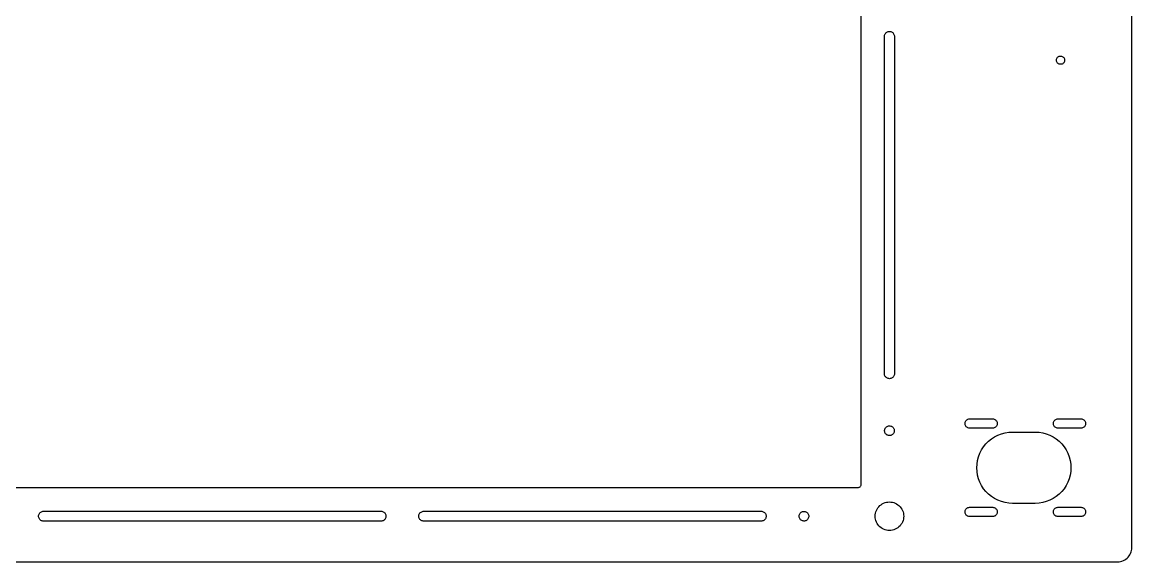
# Model space of a CAD drawing. Header units: metres. Extents: x -325 to 325, y -248 to 248.
# Drawn here: x -64.2 to 325, y -248.5 to -59.2 of the extents above; entities that cross this region are included whole.
import ezdxf

# ---------------------------------------------------------------- set-up
doc = ezdxf.new("R2010")
doc.units = ezdxf.units.M

msp = doc.modelspace()

# ---------------------------------------------------------------- linework, layer by layer
for p, q in [((325, -243.5), (325, 243.5)), ((230, 221.5), (230, -221.5)), ((238.25, -64.1667), (238.268, -63.9176)), ((238.25, -182.5), (238.25, -64.1667)), ((238.268, -63.9176), (238.321, -63.6736)), ((238.321, -63.6736), (238.408, -63.4397)), ((238.408, -63.4397), (238.528, -63.2205)), ((238.528, -63.2205), (238.677, -63.0207)), ((238.677, -63.0207), (238.854, -62.8441)), ((238.854, -62.8441), (239.054, -62.6945)), ((239.054, -62.6945), (239.273, -62.5748)), ((239.273, -62.5748), (239.507, -62.4875)), ((239.507, -62.4875), (239.751, -62.4345)), ((239.751, -62.4345), (240, -62.4167)), ((240, -62.4167), (240.249, -62.4345)), ((240.249, -62.4345), (240.493, -62.4875)), ((240.493, -62.4875), (240.727, -62.5748)), ((240.727, -62.5748), (240.946, -62.6945)), ((240.946, -62.6945), (241.146, -62.8441)), ((241.146, -62.8441), (241.323, -63.0207)), ((241.323, -63.0207), (241.472, -63.2205)), ((241.472, -63.2205), (241.592, -63.4397)), ((241.592, -63.4397), (241.679, -63.6736)), ((241.679, -63.6736), (241.732, -63.9176)), ((241.732, -63.9176), (241.75, -64.1667)), ((241.75, -64.1667), (241.75, -182.5)), ((298.555, -72.377), (298.597, -72.1346)), ((298.555, -72.623), (298.555, -72.377)), ((298.597, -72.8654), (298.555, -72.623)), ((298.597, -72.1346), (298.679, -71.9027)), ((298.679, -73.0973), (298.597, -72.8654)), ((298.679, -71.9027), (298.799, -71.688)), ((298.799, -73.312), (298.679, -73.0973)), ((298.799, -71.688), (298.953, -71.4967)), ((298.953, -73.5033), (298.799, -73.312)), ((298.953, -71.4967), (299.138, -71.3342)), ((299.138, -73.6658), (298.953, -73.5033)), ((299.138, -71.3342), (299.347, -71.2053)), ((299.347, -73.7947), (299.138, -73.6658)), ((299.347, -71.2053), (299.575, -71.1136)), ((299.575, -73.8864), (299.347, -73.7947)), ((299.575, -71.1136), (299.816, -71.0617)), ((299.816, -73.9382), (299.575, -73.8864)), ((299.816, -71.0617), (300.062, -71.0513)), ((300.062, -73.9487), (299.816, -73.9382)), ((300.062, -71.0513), (300.305, -71.0825)), ((300.305, -73.9174), (300.062, -73.9487)), ((300.305, -71.0825), (300.541, -71.1546)), ((300.541, -73.8454), (300.305, -73.9174)), ((300.541, -71.1546), (300.76, -71.2653)), ((300.76, -73.7347), (300.541, -73.8454)), ((300.76, -71.2653), (300.958, -71.4115)), ((300.958, -73.5885), (300.76, -73.7347)), ((300.958, -71.4115), (301.128, -71.5891)), ((301.128, -73.4109), (300.958, -73.5885)), ((301.128, -71.5891), (301.266, -71.7928)), ((301.266, -73.2072), (301.128, -73.4109)), ((301.266, -71.7928), (301.367, -72.0169)), ((301.367, -72.983), (301.266, -73.2072)), ((301.367, -72.0169), (301.429, -72.2549)), ((301.429, -72.745), (301.367, -72.983)), ((301.429, -72.2549), (301.45, -72.5)), ((301.45, -72.5), (301.429, -72.745)), ((238.268, -182.749), (238.25, -182.5)), ((238.321, -182.993), (238.268, -182.749)), ((241.732, -182.749), (241.679, -182.993)), ((241.75, -182.5), (241.732, -182.749)), ((238.408, -183.227), (238.321, -182.993)), ((238.528, -183.446), (238.408, -183.227)), ((238.677, -183.646), (238.528, -183.446)), ((238.854, -183.823), (238.677, -183.646)), ((239.054, -183.972), (238.854, -183.823)), ((239.273, -184.092), (239.054, -183.972)), ((239.507, -184.179), (239.273, -184.092)), ((239.751, -184.232), (239.507, -184.179)), ((240, -184.25), (239.751, -184.232)), ((240.249, -184.232), (240, -184.25)), ((240.493, -184.179), (240.249, -184.232)), ((240.727, -184.092), (240.493, -184.179)), ((240.946, -183.972), (240.727, -184.092)), ((241.146, -183.823), (240.946, -183.972)), ((241.323, -183.646), (241.146, -183.823)), ((241.472, -183.446), (241.323, -183.646)), ((241.592, -183.227), (241.472, -183.446)), ((241.679, -182.993), (241.592, -183.227)), ((267.325, -198.571), (267.547, -198.464)), ((267.547, -198.464), (267.783, -198.391)), ((267.783, -198.391), (268.027, -198.355)), ((268.027, -198.355), (276.273, -198.355)), ((276.273, -198.355), (276.517, -198.391)), ((276.517, -198.391), (276.753, -198.464)), ((276.753, -198.464), (276.975, -198.571)), ((298.325, -198.571), (298.547, -198.464)), ((298.547, -198.464), (298.783, -198.391)), ((298.783, -198.391), (299.027, -198.355)), ((299.027, -198.355), (307.273, -198.355)), ((307.273, -198.355), (307.517, -198.391)), ((307.517, -198.391), (307.753, -198.464)), ((307.753, -198.464), (307.975, -198.571)), ((238.305, -202.376), (238.341, -202.13)), ((238.341, -202.13), (238.412, -201.893)), ((238.412, -201.893), (238.518, -201.668)), ((238.518, -201.668), (238.654, -201.461)), ((238.654, -201.461), (238.82, -201.276)), ((238.82, -201.276), (239.011, -201.117)), ((239.011, -201.117), (239.223, -200.988)), ((239.223, -200.988), (239.451, -200.891)), ((239.451, -200.891), (239.691, -200.828)), ((239.691, -200.828), (239.938, -200.801)), ((239.938, -200.801), (240.186, -200.81)), ((240.186, -200.81), (240.43, -200.855)), ((240.43, -200.855), (240.665, -200.935)), ((240.665, -200.935), (240.886, -201.049)), ((240.886, -201.049), (241.087, -201.193)), ((241.087, -201.193), (241.266, -201.366)), ((241.266, -201.366), (241.418, -201.562)), ((241.418, -201.562), (241.539, -201.778)), ((241.539, -201.778), (241.628, -202.01)), ((241.628, -202.01), (241.682, -202.252)), ((241.682, -202.252), (241.7, -202.5)), ((266.5, -200), (266.518, -199.754)), ((266.518, -200.246), (266.5, -200)), ((266.518, -199.754), (266.573, -199.514)), ((266.573, -200.486), (266.518, -200.246)), ((266.573, -199.514), (266.663, -199.284)), ((266.663, -200.716), (266.573, -200.486)), ((266.663, -199.284), (266.787, -199.071)), ((266.787, -200.929), (266.663, -200.716)), ((266.787, -199.071), (266.94, -198.878)), ((266.94, -201.122), (266.787, -200.929)), ((266.94, -198.878), (267.121, -198.71)), ((267.121, -201.29), (266.94, -201.122)), ((267.121, -198.71), (267.325, -198.571)), ((267.325, -201.429), (267.121, -201.29)), ((267.547, -201.536), (267.325, -201.429)), ((267.783, -201.609), (267.547, -201.536)), ((268.027, -201.645), (267.783, -201.609)), ((276.273, -201.645), (268.027, -201.645)), ((276.517, -201.609), (276.273, -201.645)), ((276.753, -201.536), (276.517, -201.609)), ((276.975, -201.429), (276.753, -201.536)), ((276.975, -198.571), (277.179, -198.71)), ((277.179, -201.29), (276.975, -201.429)), ((277.179, -198.71), (277.36, -198.878)), ((277.36, -201.122), (277.179, -201.29)), ((277.36, -198.878), (277.513, -199.071)), ((277.513, -200.929), (277.36, -201.122)), ((277.513, -199.071), (277.637, -199.284)), ((277.637, -200.716), (277.513, -200.929)), ((277.637, -199.284), (277.727, -199.514)), ((277.727, -200.486), (277.637, -200.716)), ((277.727, -199.514), (277.782, -199.754)), ((277.782, -200.246), (277.727, -200.486)), ((277.782, -199.754), (277.8, -200)), ((277.8, -200), (277.782, -200.246)), ((297.5, -200), (297.518, -199.754)), ((297.518, -200.246), (297.5, -200)), ((297.518, -199.754), (297.573, -199.514)), ((297.573, -200.486), (297.518, -200.246)), ((297.573, -199.514), (297.663, -199.284)), ((297.663, -200.716), (297.573, -200.486)), ((297.663, -199.284), (297.787, -199.071)), ((297.787, -200.929), (297.663, -200.716)), ((297.787, -199.071), (297.94, -198.878)), ((297.94, -201.122), (297.787, -200.929)), ((297.94, -198.878), (298.121, -198.71)), ((298.121, -201.29), (297.94, -201.122)), ((298.121, -198.71), (298.325, -198.571)), ((298.325, -201.429), (298.121, -201.29)), ((298.547, -201.536), (298.325, -201.429)), ((298.783, -201.609), (298.547, -201.536)), ((299.027, -201.645), (298.783, -201.609)), ((307.273, -201.645), (299.027, -201.645)), ((307.517, -201.609), (307.273, -201.645)), ((307.753, -201.536), (307.517, -201.609)), ((307.975, -201.429), (307.753, -201.536)), ((307.975, -198.571), (308.179, -198.71)), ((308.179, -201.29), (307.975, -201.429)), ((308.179, -198.71), (308.36, -198.878)), ((308.36, -201.122), (308.179, -201.29)), ((308.36, -198.878), (308.513, -199.071)), ((308.513, -200.929), (308.36, -201.122)), ((308.513, -199.071), (308.637, -199.284)), ((308.637, -200.716), (308.513, -200.929)), ((308.637, -199.284), (308.727, -199.514)), ((308.727, -200.486), (308.637, -200.716)), ((308.727, -199.514), (308.782, -199.754)), ((308.782, -200.246), (308.727, -200.486)), ((308.782, -199.754), (308.8, -200)), ((308.8, -200), (308.782, -200.246)), ((238.305, -202.624), (238.305, -202.376)), ((238.341, -202.87), (238.305, -202.624)), ((238.412, -203.107), (238.341, -202.87)), ((238.518, -203.332), (238.412, -203.107)), ((238.654, -203.539), (238.518, -203.332)), ((238.82, -203.724), (238.654, -203.539)), ((239.011, -203.883), (238.82, -203.724)), ((239.223, -204.012), (239.011, -203.883)), ((239.451, -204.109), (239.223, -204.012)), ((239.691, -204.172), (239.451, -204.109)), ((239.938, -204.199), (239.691, -204.172)), ((240.186, -204.19), (239.938, -204.199)), ((240.43, -204.145), (240.186, -204.19)), ((240.665, -204.065), (240.43, -204.145)), ((240.886, -203.951), (240.665, -204.065)), ((241.087, -203.807), (240.886, -203.951)), ((241.266, -203.634), (241.087, -203.807)), ((241.418, -203.438), (241.266, -203.634)), ((241.539, -203.222), (241.418, -203.438)), ((241.628, -202.99), (241.539, -203.222)), ((241.682, -202.748), (241.628, -202.99)), ((241.7, -202.5), (241.682, -202.748)), ((273.861, -207.136), (274.786, -206.211)), ((274.786, -206.211), (275.803, -205.387)), ((275.803, -205.387), (276.9, -204.675)), ((276.9, -204.675), (278.066, -204.081)), ((278.066, -204.081), (279.287, -203.612)), ((279.287, -203.612), (280.551, -203.273)), ((280.551, -203.273), (281.843, -203.068)), ((281.843, -203.068), (283.15, -203)), ((283.15, -203), (291.15, -203)), ((291.15, -203), (292.457, -203.068)), ((292.457, -203.068), (293.749, -203.273)), ((293.749, -203.273), (295.013, -203.612)), ((295.013, -203.612), (296.234, -204.081)), ((296.234, -204.081), (297.4, -204.675)), ((297.4, -204.675), (298.497, -205.387)), ((298.497, -205.387), (299.514, -206.211)), ((299.514, -206.211), (300.439, -207.136)), ((271.731, -210.416), (272.325, -209.25)), ((272.325, -209.25), (273.037, -208.153)), ((273.037, -208.153), (273.861, -207.136)), ((300.439, -207.136), (301.263, -208.153)), ((301.263, -208.153), (301.975, -209.25)), ((301.975, -209.25), (302.569, -210.416)), ((270.718, -214.193), (270.923, -212.901)), ((270.923, -212.901), (271.262, -211.637)), ((271.262, -211.637), (271.731, -210.416)), ((302.569, -210.416), (303.038, -211.637)), ((303.038, -211.637), (303.377, -212.901)), ((303.377, -212.901), (303.582, -214.193)), ((270.65, -215.5), (270.718, -214.193)), ((270.718, -216.807), (270.65, -215.5)), ((270.923, -218.099), (270.718, -216.807)), ((303.582, -216.807), (303.377, -218.099)), ((303.582, -214.193), (303.65, -215.5)), ((303.65, -215.5), (303.582, -216.807)), ((229.975, -221.723), (229.901, -221.934)), ((230, -221.5), (229.975, -221.723)), ((271.262, -219.363), (270.923, -218.099)), ((271.731, -220.584), (271.262, -219.363)), ((272.325, -221.75), (271.731, -220.584)), ((273.037, -222.847), (272.325, -221.75)), ((301.975, -221.75), (301.263, -222.847)), ((302.569, -220.584), (301.975, -221.75)), ((303.038, -219.363), (302.569, -220.584)), ((303.377, -218.099), (303.038, -219.363)), ((229, -222.5), (-229, -222.5)), ((229.223, -222.475), (229, -222.5)), ((229.434, -222.401), (229.223, -222.475)), ((229.623, -222.282), (229.434, -222.401)), ((229.782, -222.123), (229.623, -222.282)), ((229.901, -221.934), (229.782, -222.123)), ((273.861, -223.864), (273.037, -222.847)), ((274.786, -224.789), (273.861, -223.864)), ((275.803, -225.613), (274.786, -224.789)), ((276.9, -226.325), (275.803, -225.613)), ((298.497, -225.613), (297.4, -226.325)), ((299.514, -224.789), (298.497, -225.613)), ((300.439, -223.864), (299.514, -224.789)), ((301.263, -222.847), (300.439, -223.864)), ((235.67, -230), (235.955, -229.561)), ((235.955, -229.561), (236.284, -229.154)), ((236.284, -229.154), (236.654, -228.784)), ((236.654, -228.784), (237.061, -228.455)), ((237.061, -228.455), (237.5, -228.17)), ((237.5, -228.17), (237.966, -227.932)), ((237.966, -227.932), (238.455, -227.745)), ((238.455, -227.745), (238.96, -227.609)), ((238.96, -227.609), (239.477, -227.527)), ((239.477, -227.527), (240, -227.5)), ((240, -227.5), (240.523, -227.527)), ((240.523, -227.527), (241.04, -227.609)), ((241.04, -227.609), (241.545, -227.745)), ((241.545, -227.745), (242.034, -227.932)), ((242.034, -227.932), (242.5, -228.17)), ((242.5, -228.17), (242.939, -228.455)), ((242.939, -228.455), (243.346, -228.784)), ((243.346, -228.784), (243.716, -229.154)), ((243.716, -229.154), (244.045, -229.561)), ((244.045, -229.561), (244.33, -230)), ((267.121, -229.71), (267.325, -229.571)), ((267.325, -229.571), (267.547, -229.464)), ((267.547, -229.464), (267.783, -229.391)), ((267.783, -229.391), (268.027, -229.355)), ((268.027, -229.355), (276.273, -229.355)), ((276.273, -229.355), (276.517, -229.391)), ((276.517, -229.391), (276.753, -229.464)), ((276.753, -229.464), (276.975, -229.571)), ((278.066, -226.919), (276.9, -226.325)), ((276.975, -229.571), (277.179, -229.71)), ((279.287, -227.388), (278.066, -226.919)), ((280.551, -227.727), (279.287, -227.388)), ((281.843, -227.932), (280.551, -227.727)), ((283.15, -228), (281.843, -227.932)), ((291.15, -228), (283.15, -228)), ((292.457, -227.932), (291.15, -228)), ((293.749, -227.727), (292.457, -227.932)), ((295.013, -227.388), (293.749, -227.727)), ((296.234, -226.919), (295.013, -227.388)), ((297.4, -226.325), (296.234, -226.919)), ((298.121, -229.71), (298.325, -229.571)), ((298.325, -229.571), (298.547, -229.464)), ((298.547, -229.464), (298.783, -229.391)), ((298.783, -229.391), (299.027, -229.355)), ((299.027, -229.355), (307.273, -229.355)), ((307.273, -229.355), (307.517, -229.391)), ((307.517, -229.391), (307.753, -229.464)), ((307.753, -229.464), (307.975, -229.571)), ((307.975, -229.571), (308.179, -229.71)), ((-58.4167, -232.5), (-58.3988, -232.251)), ((-58.3988, -232.749), (-58.4167, -232.5)), ((-58.3988, -232.251), (-58.3458, -232.007)), ((-58.3458, -232.993), (-58.3988, -232.749)), ((-58.3458, -232.007), (-58.2585, -231.773)), ((-58.2585, -233.227), (-58.3458, -232.993)), ((-58.2585, -231.773), (-58.1389, -231.554)), ((-58.1389, -233.446), (-58.2585, -233.227)), ((-58.1389, -231.554), (-57.9892, -231.354)), ((-57.9892, -233.646), (-58.1389, -233.446)), ((-57.9892, -231.354), (-57.8127, -231.177)), ((-57.8127, -231.177), (-57.6128, -231.028)), ((-57.6128, -231.028), (-57.3936, -230.908)), ((-57.3936, -230.908), (-57.1597, -230.821)), ((-57.1597, -230.821), (-56.9157, -230.768)), ((-56.9157, -230.768), (-56.6667, -230.75)), ((-56.6667, -230.75), (61.6667, -230.75)), ((61.6667, -230.75), (61.9157, -230.768)), ((61.9157, -230.768), (62.1597, -230.821)), ((62.1597, -230.821), (62.3936, -230.908)), ((62.3936, -230.908), (62.6128, -231.028)), ((62.6128, -231.028), (62.8127, -231.177)), ((62.8127, -231.177), (62.9892, -231.354)), ((62.9892, -231.354), (63.1389, -231.554)), ((63.1389, -233.446), (62.9892, -233.646)), ((63.1389, -231.554), (63.2585, -231.773)), ((63.2585, -233.227), (63.1389, -233.446)), ((63.2585, -231.773), (63.3458, -232.007)), ((63.3458, -232.993), (63.2585, -233.227)), ((63.3458, -232.007), (63.3988, -232.251)), ((63.3988, -232.749), (63.3458, -232.993)), ((63.3988, -232.251), (63.4167, -232.5)), ((63.4167, -232.5), (63.3988, -232.749)), ((74.9167, -232.5), (74.9345, -232.251)), ((74.9345, -232.749), (74.9167, -232.5)), ((74.9345, -232.251), (74.9875, -232.007)), ((74.9875, -232.993), (74.9345, -232.749)), ((74.9875, -232.007), (75.0748, -231.773)), ((75.0748, -233.227), (74.9875, -232.993)), ((75.0748, -231.773), (75.1945, -231.554)), ((75.1945, -233.446), (75.0748, -233.227)), ((75.1945, -231.554), (75.3441, -231.354)), ((75.3441, -233.646), (75.1945, -233.446)), ((75.3441, -231.354), (75.5207, -231.177)), ((75.5207, -231.177), (75.7205, -231.028)), ((75.7205, -231.028), (75.9397, -230.908)), ((75.9397, -230.908), (76.1736, -230.821)), ((76.1736, -230.821), (76.4176, -230.768)), ((76.4176, -230.768), (76.6667, -230.75)), ((76.6667, -230.75), (195, -230.75)), ((195, -230.75), (195.249, -230.768)), ((195.249, -230.768), (195.493, -230.821)), ((195.493, -230.821), (195.727, -230.908)), ((195.727, -230.908), (195.946, -231.028)), ((195.946, -231.028), (196.146, -231.177)), ((196.146, -231.177), (196.323, -231.354)), ((196.323, -231.354), (196.472, -231.554)), ((196.472, -233.446), (196.323, -233.646)), ((196.472, -231.554), (196.592, -231.773)), ((196.592, -233.227), (196.472, -233.446)), ((196.592, -231.773), (196.679, -232.007)), ((196.679, -232.993), (196.592, -233.227)), ((196.679, -232.007), (196.732, -232.251)), ((196.732, -232.749), (196.679, -232.993)), ((196.732, -232.251), (196.75, -232.5)), ((196.75, -232.5), (196.732, -232.749)), ((208.305, -232.376), (208.341, -232.13)), ((208.305, -232.624), (208.305, -232.376)), ((208.341, -232.87), (208.305, -232.624)), ((208.341, -232.13), (208.412, -231.893)), ((208.412, -233.107), (208.341, -232.87)), ((208.412, -231.893), (208.518, -231.668)), ((208.518, -233.332), (208.412, -233.107)), ((208.518, -231.668), (208.654, -231.461)), ((208.654, -233.539), (208.518, -233.332)), ((208.654, -231.461), (208.82, -231.276)), ((208.82, -231.276), (209.011, -231.117)), ((209.011, -231.117), (209.223, -230.988)), ((209.223, -230.988), (209.451, -230.891)), ((209.451, -230.891), (209.691, -230.828)), ((209.691, -230.828), (209.938, -230.801)), ((209.938, -230.801), (210.186, -230.81)), ((210.186, -230.81), (210.43, -230.855)), ((210.43, -230.855), (210.665, -230.935)), ((210.665, -230.935), (210.886, -231.049)), ((210.886, -231.049), (211.087, -231.193)), ((211.087, -231.193), (211.266, -231.366)), ((211.266, -231.366), (211.418, -231.562)), ((211.418, -233.438), (211.266, -233.634)), ((211.418, -231.562), (211.539, -231.778)), ((211.539, -233.222), (211.418, -233.438)), ((211.539, -231.778), (211.628, -232.01)), ((211.628, -232.99), (211.539, -233.222)), ((211.628, -232.01), (211.682, -232.252)), ((211.682, -232.748), (211.628, -232.99)), ((211.682, -232.252), (211.7, -232.5)), ((211.7, -232.5), (211.682, -232.748)), ((235, -232.5), (235.027, -231.977)), ((235.027, -233.023), (235, -232.5)), ((235.027, -231.977), (235.109, -231.46)), ((235.109, -233.54), (235.027, -233.023)), ((235.109, -231.46), (235.245, -230.955)), ((235.245, -230.955), (235.432, -230.466)), ((235.432, -230.466), (235.67, -230)), ((244.33, -230), (244.568, -230.466)), ((244.568, -230.466), (244.755, -230.955)), ((244.755, -230.955), (244.891, -231.46)), ((244.891, -231.46), (244.973, -231.977)), ((244.973, -233.023), (244.891, -233.54)), ((244.973, -231.977), (245, -232.5)), ((245, -232.5), (244.973, -233.023)), ((266.5, -231), (266.518, -230.754)), ((266.518, -231.246), (266.5, -231)), ((266.518, -230.754), (266.573, -230.514)), ((266.573, -231.486), (266.518, -231.246)), ((266.573, -230.514), (266.663, -230.284)), ((266.663, -231.716), (266.573, -231.486)), ((266.663, -230.284), (266.787, -230.071)), ((266.787, -231.929), (266.663, -231.716)), ((266.787, -230.071), (266.94, -229.878)), ((266.94, -232.122), (266.787, -231.929)), ((266.94, -229.878), (267.121, -229.71)), ((267.121, -232.29), (266.94, -232.122)), ((267.325, -232.429), (267.121, -232.29)), ((267.547, -232.536), (267.325, -232.429)), ((267.783, -232.609), (267.547, -232.536)), ((268.027, -232.645), (267.783, -232.609)), ((276.273, -232.645), (268.027, -232.645)), ((276.517, -232.609), (276.273, -232.645)), ((276.753, -232.536), (276.517, -232.609)), ((276.975, -232.429), (276.753, -232.536)), ((277.179, -232.29), (276.975, -232.429)), ((277.179, -229.71), (277.36, -229.878)), ((277.36, -232.122), (277.179, -232.29)), ((277.36, -229.878), (277.513, -230.071)), ((277.513, -231.929), (277.36, -232.122)), ((277.513, -230.071), (277.637, -230.284)), ((277.637, -231.716), (277.513, -231.929)), ((277.637, -230.284), (277.727, -230.514)), ((277.727, -231.486), (277.637, -231.716)), ((277.727, -230.514), (277.782, -230.754)), ((277.782, -231.246), (277.727, -231.486)), ((277.782, -230.754), (277.8, -231)), ((277.8, -231), (277.782, -231.246)), ((297.5, -231), (297.518, -230.754)), ((297.518, -231.246), (297.5, -231)), ((297.518, -230.754), (297.573, -230.514)), ((297.573, -231.486), (297.518, -231.246)), ((297.573, -230.514), (297.663, -230.284)), ((297.663, -231.716), (297.573, -231.486)), ((297.663, -230.284), (297.787, -230.071)), ((297.787, -231.929), (297.663, -231.716)), ((297.787, -230.071), (297.94, -229.878)), ((297.94, -232.122), (297.787, -231.929)), ((297.94, -229.878), (298.121, -229.71)), ((298.121, -232.29), (297.94, -232.122)), ((298.325, -232.429), (298.121, -232.29)), ((298.547, -232.536), (298.325, -232.429)), ((298.783, -232.609), (298.547, -232.536)), ((299.027, -232.645), (298.783, -232.609)), ((307.273, -232.645), (299.027, -232.645)), ((307.517, -232.609), (307.273, -232.645)), ((307.753, -232.536), (307.517, -232.609)), ((307.975, -232.429), (307.753, -232.536)), ((308.179, -232.29), (307.975, -232.429)), ((308.179, -229.71), (308.36, -229.878)), ((308.36, -232.122), (308.179, -232.29)), ((308.36, -229.878), (308.513, -230.071)), ((308.513, -231.929), (308.36, -232.122)), ((308.513, -230.071), (308.637, -230.284)), ((308.637, -231.716), (308.513, -231.929)), ((308.637, -230.284), (308.727, -230.514)), ((308.727, -231.486), (308.637, -231.716)), ((308.727, -230.514), (308.782, -230.754)), ((308.782, -231.246), (308.727, -231.486)), ((308.782, -230.754), (308.8, -231)), ((308.8, -231), (308.782, -231.246)), ((-57.8127, -233.823), (-57.9892, -233.646)), ((-57.6128, -233.972), (-57.8127, -233.823)), ((-57.3936, -234.092), (-57.6128, -233.972)), ((-57.1597, -234.179), (-57.3936, -234.092)), ((-56.9157, -234.232), (-57.1597, -234.179)), ((-56.6667, -234.25), (-56.9157, -234.232)), ((61.6667, -234.25), (-56.6667, -234.25)), ((61.9157, -234.232), (61.6667, -234.25)), ((62.1597, -234.179), (61.9157, -234.232)), ((62.3936, -234.092), (62.1597, -234.179)), ((62.6128, -233.972), (62.3936, -234.092)), ((62.8127, -233.823), (62.6128, -233.972)), ((62.9892, -233.646), (62.8127, -233.823)), ((75.5207, -233.823), (75.3441, -233.646)), ((75.7205, -233.972), (75.5207, -233.823)), ((75.9397, -234.092), (75.7205, -233.972)), ((76.1736, -234.179), (75.9397, -234.092)), ((76.4176, -234.232), (76.1736, -234.179)), ((76.6667, -234.25), (76.4176, -234.232)), ((195, -234.25), (76.6667, -234.25)), ((195.249, -234.232), (195, -234.25)), ((195.493, -234.179), (195.249, -234.232)), ((195.727, -234.092), (195.493, -234.179)), ((195.946, -233.972), (195.727, -234.092)), ((196.146, -233.823), (195.946, -233.972)), ((196.323, -233.646), (196.146, -233.823)), ((208.82, -233.724), (208.654, -233.539)), ((209.011, -233.883), (208.82, -233.724)), ((209.223, -234.012), (209.011, -233.883)), ((209.451, -234.109), (209.223, -234.012)), ((209.691, -234.172), (209.451, -234.109)), ((209.938, -234.199), (209.691, -234.172)), ((210.186, -234.19), (209.938, -234.199)), ((210.43, -234.145), (210.186, -234.19)), ((210.665, -234.065), (210.43, -234.145)), ((210.886, -233.951), (210.665, -234.065)), ((211.087, -233.807), (210.886, -233.951)), ((211.266, -233.634), (211.087, -233.807)), ((235.245, -234.045), (235.109, -233.54)), ((235.432, -234.534), (235.245, -234.045)), ((235.67, -235), (235.432, -234.534)), ((235.955, -235.439), (235.67, -235)), ((236.284, -235.846), (235.955, -235.439)), ((236.654, -236.216), (236.284, -235.846)), ((237.061, -236.545), (236.654, -236.216)), ((237.5, -236.83), (237.061, -236.545)), ((237.966, -237.068), (237.5, -236.83)), ((238.455, -237.255), (237.966, -237.068)), ((238.96, -237.391), (238.455, -237.255)), ((239.477, -237.473), (238.96, -237.391)), ((241.04, -237.391), (240.523, -237.473)), ((241.545, -237.255), (241.04, -237.391)), ((242.034, -237.068), (241.545, -237.255)), ((242.5, -236.83), (242.034, -237.068)), ((242.939, -236.545), (242.5, -236.83)), ((243.346, -236.216), (242.939, -236.545)), ((243.716, -235.846), (243.346, -236.216)), ((244.045, -235.439), (243.716, -235.846)), ((244.33, -235), (244.045, -235.439)), ((244.568, -234.534), (244.33, -235)), ((244.755, -234.045), (244.568, -234.534)), ((244.891, -233.54), (244.755, -234.045)), ((240, -237.5), (239.477, -237.473)), ((240.523, -237.473), (240, -237.5)), ((324.568, -245.534), (324.755, -245.045)), ((324.755, -245.045), (324.891, -244.54)), ((324.891, -244.54), (324.973, -244.023)), ((324.973, -244.023), (325, -243.5)), ((-320, -248.5), (320, -248.5)), ((320, -248.5), (320.523, -248.473)), ((320.523, -248.473), (321.04, -248.391)), ((321.04, -248.391), (321.545, -248.255)), ((321.545, -248.255), (322.034, -248.068)), ((322.034, -248.068), (322.5, -247.83)), ((322.5, -247.83), (322.939, -247.545)), ((322.939, -247.545), (323.346, -247.216)), ((323.346, -247.216), (323.716, -246.846)), ((323.716, -246.846), (324.045, -246.439)), ((324.045, -246.439), (324.33, -246)), ((324.33, -246), (324.568, -245.534))]:
    msp.add_line(p, q)

doc.saveas('drawing.dxf')
